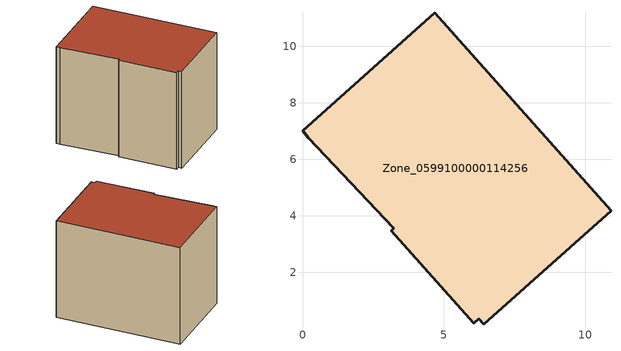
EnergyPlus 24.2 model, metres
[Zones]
Zone_0599100000114256
 floor ground (C_G): 3.23,3.56 0.21,6.76 0,7 4.68,11.18 10.92,4.18 6.42,0.17 6.24,0.35 6.06,0.19 3.14,3.47 z0
 wall outside (C_F): 4.68,11.18 0,7 0.21,6.76 3.23,3.56 3.14,3.47 6.06,0.19 6.24,0.35 6.42,0.17 10.92,4.18 4.68,11.18 z0:7.64
 roof outside (C_R): 0.21,6.76 3.23,3.56 3.14,3.47 6.06,0.19 6.24,0.35 6.42,0.17 10.92,4.18 4.68,11.18 0,7 z7.64
[BUILDING]
Pand.0599100000114256: North Axis=0; Terrain=City; Loads Convergence Tolerance Value=0.04; Temperature Convergence Tolerance Value=0.4; Solar Distribution=FullExterior; Maximum Number of Warmup Days=25; Minimum Number of Warmup Days=1
[Site:Location]
Rotterdam.The.Hague.AP_ZH_NLD Design_Conditions: Latitude=51.96; Longitude=4.45; Time Zone=1; Elevation=-4.5
[SITE:GROUNDTEMPERATURE:BUILDINGSURFACE]
18, 18, 18, 18, 18, 18, 18, 18, 18, 18, 18, 18
[MATERIAL] Thermal Absorptance=0.9; Solar Absorptance=0.7; Visible Absorptance=0.7
Name | Roughness | Thickness | Conductivity | Density | Specific Heat
G.TC.1965-1974 | MediumSmooth | 0.15 | 0.882353 | 540 | 1210
F.TC.1965-1974 | Rough | 0.3 | 0.697674 | 1920 | 840
R.TC.1965-1974 | MediumRough | 0.2 | 0.232558 | 1500 | 1000
[CONSTRUCTION]
C_G: G.TC.1965-1974
C_F: F.TC.1965-1974
C_R: R.TC.1965-1974
[ZONE]
Zone_0599100000114256: Type=1; Multiplier=1; Ceiling Height=Autocalculate; Volume=Autocalculate; Floor Area=autocalculate; Part of Total Floor Area=Yes
[ZONEINFILTRATION:DESIGNFLOWRATE]
Infil_Zone_0599100000114256: Zone or ZoneList or Space or SpaceList=Zone_0599100000114256; Schedule=AlwaysOn; Design Flow Rate Calculation Method=Flow/Area; Flow Rate per Floor Area=0.003; Constant Term Coefficient=1; Temperature Term Coefficient=0; Velocity Term Coefficient=0; Velocity Squared Term Coefficient=0
[HVACTEMPLATE:ZONE:IDEALLOADSAIRSYSTEM]
Zone_0599100000114256: Maximum Heating Supply Air Temperature=50; Minimum Cooling Supply Air Temperature=13; Maximum Heating Supply Air Humidity Ratio=0.0156; Minimum Cooling Supply Air Humidity Ratio=0.0077; Heating Limit=NoLimit; Cooling Limit=NoLimit; Dehumidification Control Type=ConstantSensibleHeatRatio; Cooling Sensible Heat Ratio=0.7; Dehumidification Setpoint=60; Humidification Control Type=None; Humidification Setpoint=30; Outdoor Air Method=None; Outdoor Air Flow Rate per Person=0.00944; Outdoor Air Flow Rate per Zone Floor Area=0; Outdoor Air Flow Rate per Zone=0; Demand Controlled Ventilation Type=None; Outdoor Air Economizer Type=NoEconomizer; Heat Recovery Type=None; Sensible Heat Recovery Effectiveness=0.7; Latent Heat Recovery Effectiveness=0.65
[ZONECONTROL:THERMOSTAT]
ThermostatControl_Zone_0599100000114256: Zone or ZoneList=Zone_0599100000114256; Control Type Schedule=DualSetpointControlType; Control 1=Thermostat_Zone_0599100000114256; Temperature Difference Between Cutout And Setpoint=0
[THERMOSTATSETPOINT:DUALSETPOINT]
Thermostat_Zone_0599100000114256: Heating Setpoint Temperature Schedule=HeatingSetpoint_Zone_0599100000114256; Cooling Setpoint Temperature Schedule=CoolingSetpoint_Zone_0599100000114256
[SCHEDULE:COMPACT]
HeatingSetpoint_Zone_0599100000114256: Through: 12/31, For: AllDays, Until: 24:00, 21
CoolingSetpoint_Zone_0599100000114256: Through: 12/31, For: AllDays, Until: 24:00, 24
DualSetpointControlType: Through: 12/31, For: AllDays, Until: 24:00, 4
AlwaysOn: Through: 12/31, For: AllDays, Until: 24:00, 1
